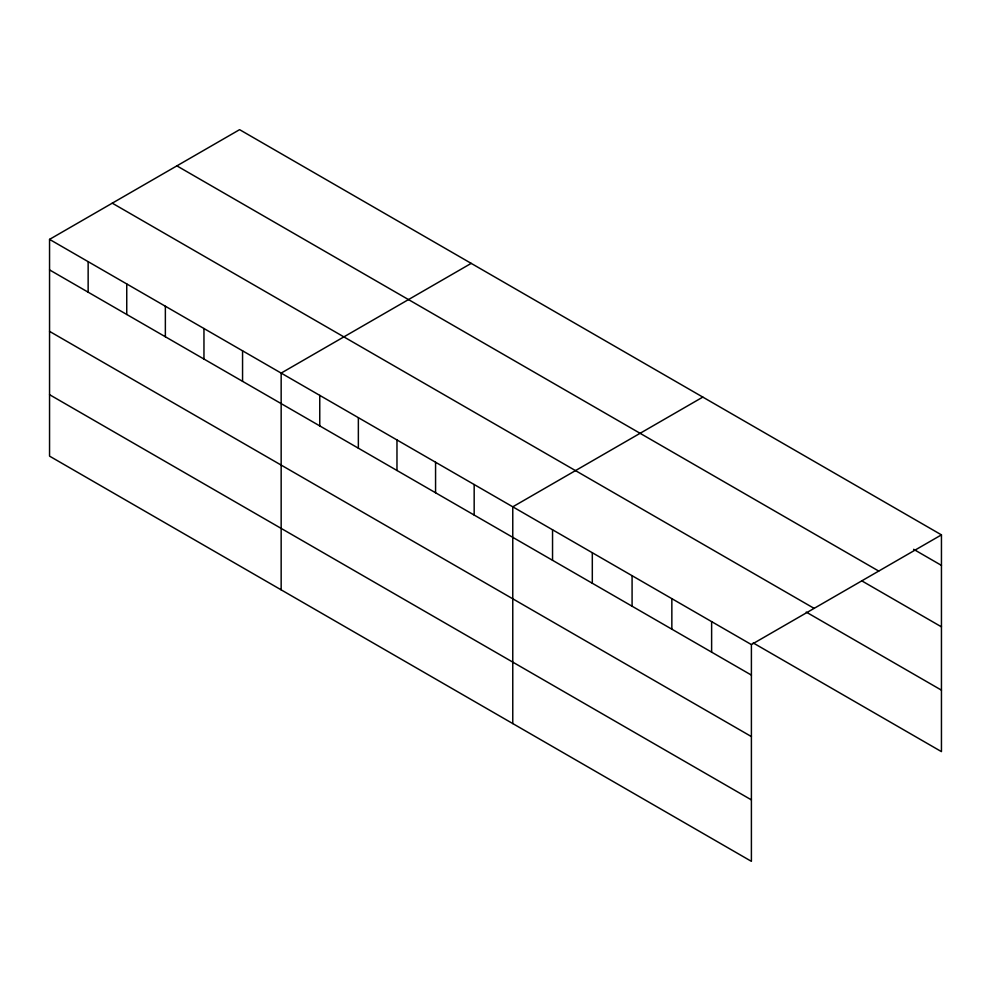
<?xml version="1.0" encoding="UTF-8"?>
<svg xmlns="http://www.w3.org/2000/svg" width="991" height="991" viewBox="0 0 991 991"><rect width="100%" height="100%" fill="white"/><g stroke="black" fill="none" stroke-linecap="round" stroke-linejoin="round"><path stroke-width="1.49" d="M49.55 239.376L751.401 644.584L751.401 861.34L49.55 456.133L49.55 239.376L239.599 129.66L941.45 534.867L941.45 751.624L753.197 642.936M471.208 263.371L281.159 373.099L281.159 589.856M702.817 397.094L512.768 506.822L512.768 723.579M751.401 644.584L941.45 534.867M913.615 549.311L941.45 565.39M176.881 165.869L878.732 571.076M861.91 580.924L941.45 626.845M112.268 203.167L814.119 608.375M806.228 612.091L941.45 690.157M49.55 269.899L751.401 675.106M49.55 331.366L751.401 736.573M49.55 394.678L751.401 799.886M711.625 621.63L711.625 652.152M671.848 598.663L671.848 629.186M632.085 575.697L632.085 606.232M592.308 552.743L592.308 583.265M552.544 529.776L552.544 560.299M474.169 484.537L474.169 515.06M435.569 462.24L435.569 492.762M396.97 439.954L396.97 470.477M358.358 417.669L358.358 448.192M319.759 395.384L319.759 425.907M242.56 350.814L242.56 381.337M203.96 328.529L203.96 359.052M165.361 306.244L165.361 336.767M126.749 283.959L126.749 314.481M88.149 261.661L88.149 292.184"/></g></svg>
